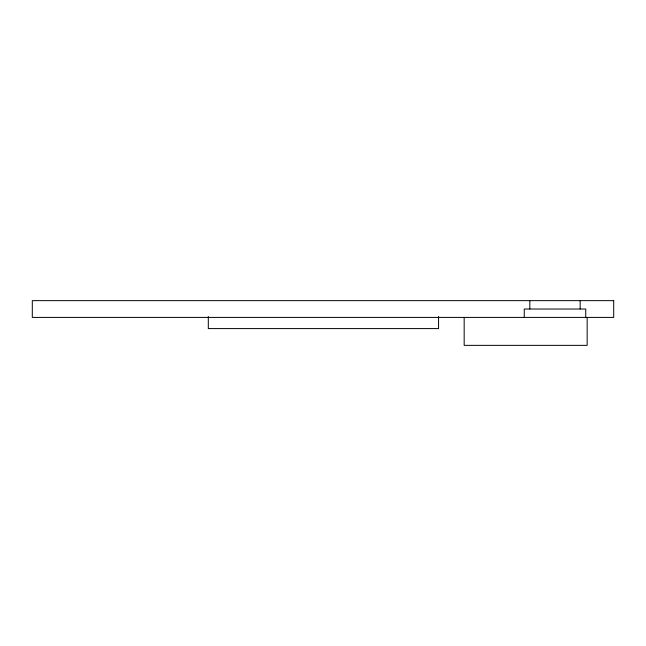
<?xml version="1.0" encoding="UTF-8"?>
<svg xmlns="http://www.w3.org/2000/svg" width="646" height="646" viewBox="0 0 646 646"><rect width="100%" height="100%" fill="white"/><g stroke="black" fill="none" stroke-linecap="round" stroke-linejoin="round"><path stroke-width="0.97" d="M587.157 317.412L587.157 345.36L464.167 345.36L464.167 317.412M585.744 317.412L585.744 309.022L524.253 309.022L524.253 317.412M580.156 300.64L580.156 309.022M529.841 300.64L529.841 309.022M438.561 316.516L438.561 328.588L208.311 328.588L208.311 316.516M613.7 300.64L32.3 300.64L32.3 317.412L613.7 317.412L613.7 300.64"/></g></svg>
